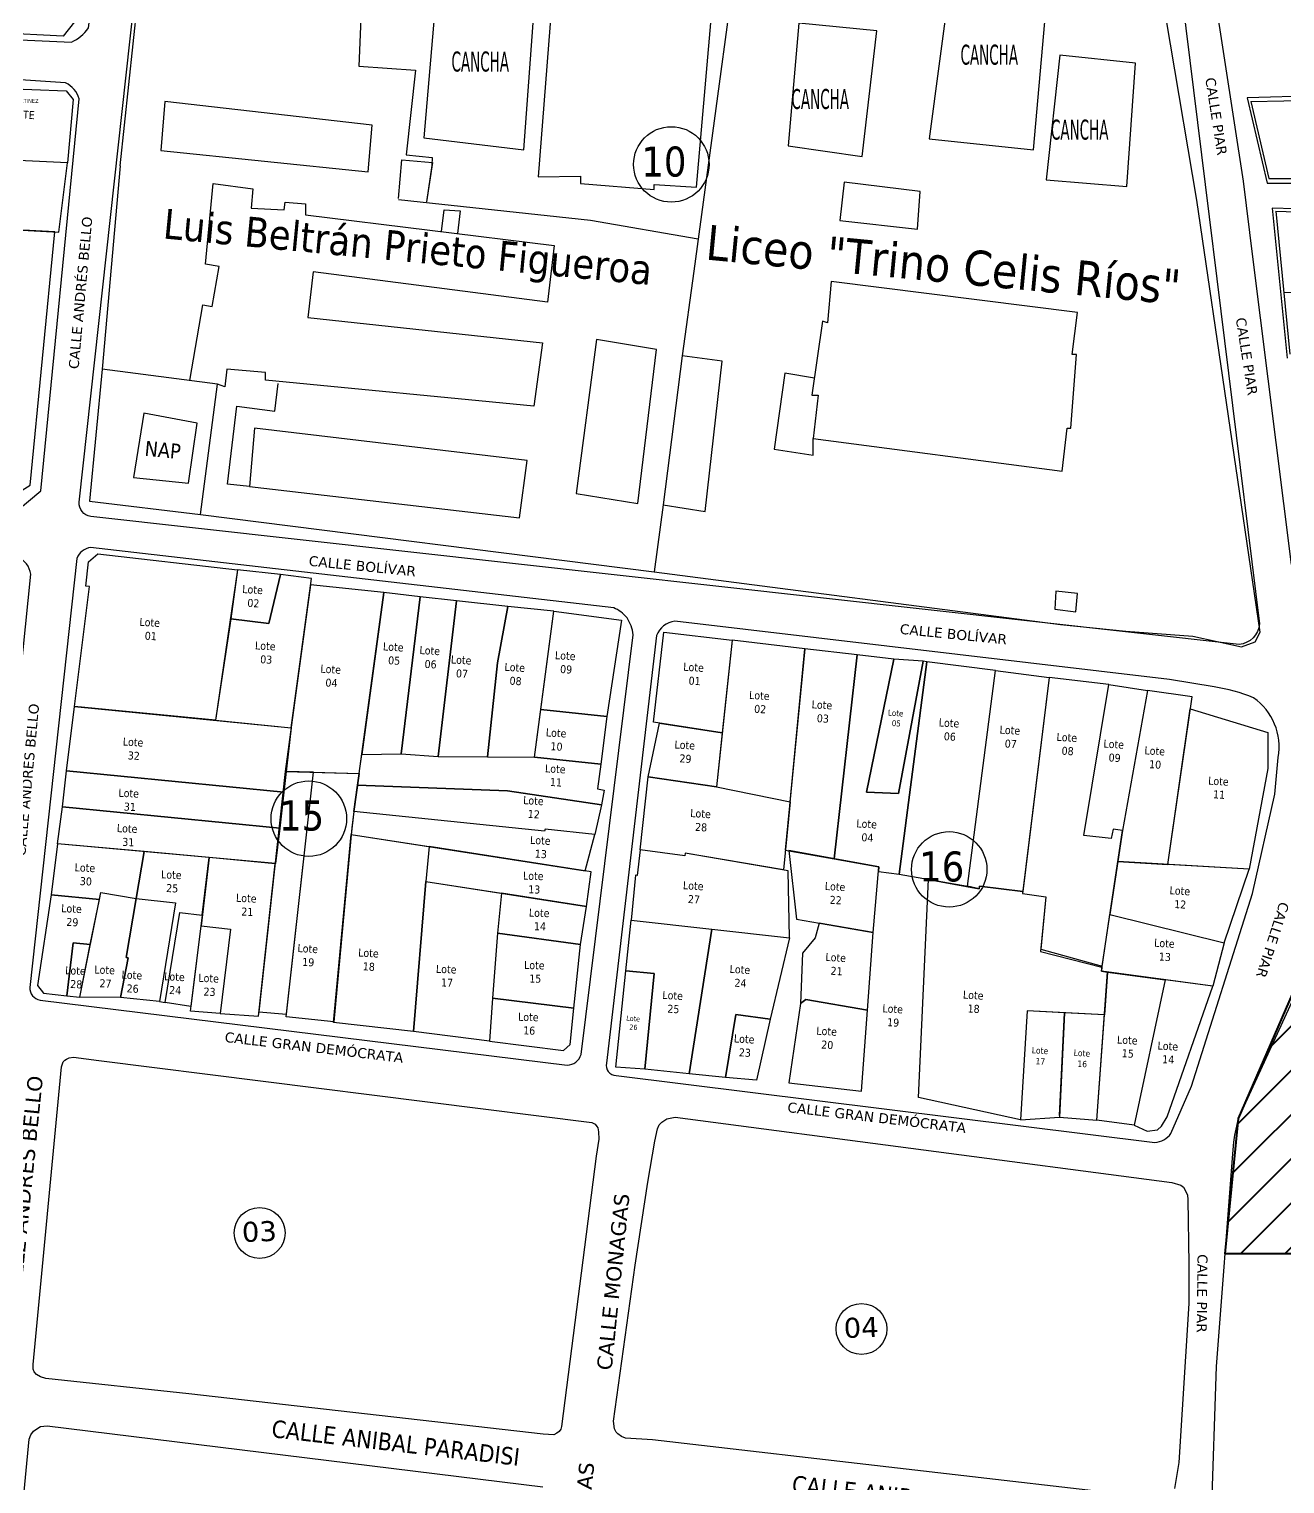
# Model space of a CAD drawing. Header units: metres. Extents: x 2 to 659295185, y -28 to 1124222152.
# Drawn here: x 660171.5 to 660422.5, y 1124433 to 1124723.8 of the extents above; entities that cross this region are included whole.
import ezdxf
from ezdxf.enums import TextEntityAlignment as Align

# ---------------------------------------------------------------- set-up
doc = ezdxf.new("R2010")
doc.units = ezdxf.units.M
doc.header["$MEASUREMENT"] = 0
for name, color, linetype in [('CALLES', 1, 'CONTINUOUS'), ('LOTES DE TERRENO PARA URBANIZAR', 1, 'CONTINUOUS'), ('MANZANA', 30, 'CONTINUOUS'), ('Numero de manzana', 6, 'CONTINUOUS'), ('Parcelas', 140, 'CONTINUOUS'), ('TEXTOS', 7, 'CONTINUOUS')]:
    doc.layers.add(name, color=color, linetype=linetype)
doc.styles.add('ROMAN', font='verdana.ttf')
doc.styles.get("Standard").update_dxf_attribs({"font": 'tahoma.ttf'})

msp = doc.modelspace()

# ---------------------------------------------------------------- hatches: boundary and pattern name
at = {"layer": 'LOTES DE TERRENO PARA URBANIZAR', "lineweight": 40}
h = msp.add_hatch(dxfattribs=at)
h.set_pattern_fill('ANSI31', color=1, scale=50, style=0)
h.paths.add_polyline_path([(660432.9772, 1124578.8752), (660682.9772, 1124578.8752), (660678.3864, 1124478.9807), (660410.5762, 1124478.9807), (660413.2531, 1124506.0101), (660430.6024, 1124546.0219), (660433.2576, 1124565.278)])

# ---------------------------------------------------------------- linework, layer by layer
at = {"layer": 'LOTES DE TERRENO PARA URBANIZAR', "color": 1, "lineweight": 40}
msp.add_lwpolyline([(660432.9772, 1124578.8752), (660682.9772, 1124578.8752), (660678.3864, 1124478.9807), (660410.5762, 1124478.9807), (660413.2531, 1124506.0101), (660430.6024, 1124546.0219), (660433.2576, 1124565.278), (660432.9772, 1124578.8752)], dxfattribs=at)
at = {"layer": 'MANZANA', "lineweight": -2}
for p, q in [((660414.2674, 1124693.3719), (660405.4691, 1124750.0704)), ((660416.0897, 1124678.235), (660414.2674, 1124693.3719)), ((660423.8161, 1124616.7675), (660416.0897, 1124678.235)), ((660413.2531, 1124506.0101), (660423.9975, 1124529.3953)), ((660178.2713, 1124517.3377), (660178.6012, 1124517.6777)), ((660178.6012, 1124517.6777), (660178.931, 1124517.8976)), ((660178.931, 1124517.8976), (660179.4752, 1124518.1176)), ((660179.4752, 1124518.1176), (660180.3493, 1124518.2376)), ((660180.3493, 1124518.2376), (660185.3957, 1124517.5977)), ((660185.3957, 1124517.5977), (660283.9583, 1124505.2102)), ((660172.3013, 1124456.8101), (660177.9497, 1124516.3479)), ((660177.9497, 1124516.3479), (660178.2713, 1124517.3377)), ((660297.9845, 1124505.2702), (660298.9657, 1124505.9401)), ((660298.9657, 1124505.9401), (660300.6067, 1124506.28)), ((660300.6067, 1124506.28), (660399.9443, 1124493.2327)), ((660412.5028, 1124502.6907), (660413.2531, 1124506.0101)), ((660283.9583, 1124505.2102), (660284.618, 1124504.8803)), ((660284.618, 1124504.8803), (660284.9478, 1124504.4404)), ((660284.9478, 1124504.4404), (660285.1704, 1124504.1104)), ((660285.1704, 1124504.1104), (660285.2859, 1124503.3306)), ((660285.2859, 1124503.3306), (660285.4013, 1124501.9009)), ((660296.5744, 1124501.501), (660297.1104, 1124503.9405)), ((660297.1104, 1124503.9405), (660297.4403, 1124504.7203)), ((660297.4403, 1124504.7203), (660297.9845, 1124505.2702)), ((660285.4013, 1124501.9009), (660284.8653, 1124498.4616)), ((660295.1891, 1124493.3126), (660296.5744, 1124501.501)), ((660412.0822, 1124498.9315), (660412.2884, 1124501.251)), ((660412.2884, 1124501.251), (660412.5028, 1124502.6907)), ((660284.8653, 1124498.4616), (660277.8811, 1124444.4626)), ((660408.8746, 1124456.4401), (660412.0822, 1124498.9315)), ((660292.6329, 1124476.716), (660295.1891, 1124493.3126)), ((660399.9443, 1124493.2327), (660401.7007, 1124492.6928)), ((660401.7007, 1124492.6928), (660402.2449, 1124492.2529)), ((660402.2449, 1124492.2529), (660402.5748, 1124491.693)), ((660402.5748, 1124491.693), (660403.02, 1124490.7032)), ((660403.02, 1124490.7032), (660403.1355, 1124489.8233)), ((660403.1355, 1124489.8233), (660403.3004, 1124476.876)), ((660403.3004, 1124476.876), (660403.3416, 1124469.0276)), ((660288.2791, 1124445.5024), (660292.6329, 1124476.716)), ((660403.3416, 1124469.0276), (660401.2884, 1124437.274)), ((660172.3013, 1124455.9302), (660172.3013, 1124456.8101)), ((660405.3784, 1124357.0004), (660408.8746, 1124456.4401)), ((660172.524, 1124455.3804), (660172.3013, 1124455.9302)), ((660172.9692, 1124454.8305), (660172.524, 1124455.3804)), ((660173.7361, 1124454.3906), (660172.9692, 1124454.8305)), ((660174.8328, 1124454.0606), (660173.7361, 1124454.3906)), ((660203.4459, 1124450.9813), (660174.8328, 1124454.0606)), ((660274.2694, 1124442.8929), (660203.4459, 1124450.9813)), ((660288.51, 1124443.9527), (660288.2791, 1124445.5024)), ((660162.5877, 1124350.8116), (660171.4932, 1124441.8831)), ((660171.4932, 1124441.8831), (660171.8148, 1124442.7629)), ((660171.8148, 1124442.7629), (660172.359, 1124443.5428)), ((660172.359, 1124443.5428), (660172.7961, 1124443.8727)), ((660172.7961, 1124443.8727), (660173.7856, 1124444.4326)), ((660173.7856, 1124444.4326), (660175.0967, 1124444.5526)), ((660175.0967, 1124444.5526), (660274.2035, 1124432.385)), ((660276.3474, 1124442.7929), (660274.2694, 1124442.8929)), ((660277.0071, 1124443.1329), (660276.3474, 1124442.7929)), ((660277.4441, 1124443.4628), (660277.0071, 1124443.1329)), ((660277.7739, 1124443.9027), (660277.4441, 1124443.4628)), ((660277.8811, 1124444.4626), (660277.7739, 1124443.9027)), ((660288.8398, 1124443.2928), (660288.51, 1124443.9527)), ((660289.1697, 1124442.9629), (660288.8398, 1124443.2928)), ((660289.9365, 1124442.413), (660289.1697, 1124442.9629)), ((660290.7116, 1124442.0831), (660289.9365, 1124442.413)), ((660296.0797, 1124441.7731), (660290.7116, 1124442.0831)), ((660397.4871, 1124430.0655), (660296.0797, 1124441.7731)), ((660401.2884, 1124437.274), (660400.4391, 1124432.0751))]:
    msp.add_line(p, q, dxfattribs=at)
at = {"layer": 'MANZANA', "lineweight": -3}
for p, q in [((660481, 1124712), (660415, 1124710)), ((660415, 1124710), (660419, 1124693)), ((660419, 1124693), (660481, 1124693)), ((660481, 1124686), (660420, 1124688)), ((660420, 1124688), (660423, 1124658))]:
    msp.add_line(p, q, dxfattribs=at)
at = {"layer": 'MANZANA', "linetype": 'Continuous'}
for points in [[(660084.0275, 1124781.2047), (660078.4982, 1124727.9452, 0.40172014), (660080.4688, 1124725.6578), (660179.9351, 1124721.1683, 0.14870129), (660183.323, 1124724.0074), (660189.634, 1124772.022, 0.25664339), (660185.713, 1124776.866), (660086.2301, 1124783.0695, 0.40592946)], [(660066.8907, 1124629.3637), (660057.8493, 1124545.6613, 0.28202434), (660059.7955, 1124543.1974), (660160.7128, 1124530.4064, 0.45454731), (660163.447, 1124532.5791), (660171.8442, 1124614.8045, 0.25406018), (660169.1897, 1124618.2815), (660130.326, 1124624.75), (660069.3144, 1124631.3156, 0.29298648)], [(660288.3497, 1124608.0942), (660183.7842, 1124620.1684, 0.26835302), (660181.0285, 1124617.9701), (660171.639, 1124532.2275, 0.3831948), (660173.6713, 1124529.6594), (660279.0395, 1124516.6505, 0.32080244), (660281.8294, 1124518.8251), (660292.2677, 1124602.6952, 0.10910765), (660291.0097, 1124606.1042, 0.12037808)]]:
    msp.add_lwpolyline(points, format="xyb", close=True, dxfattribs=at)
for points in [[(660395.5161, 1124758.4954, -0.2098293), (660398.8732, 1124755.2607), (660417.47, 1124604.867, -0.36153028), (660413.372, 1124600.777), (660183.795, 1124626.3502, -0.40087496), (660181.4949, 1124629.2225), (660197.124, 1124771.502, -0.38152377), (660201.816, 1124775.174), (660201.816, 1124775.174), (660395.5161, 1124758.4954)], [(660079.0456, 1124719.6747, 0.40942679), (660076.8449, 1124717.8185), (660068.8896, 1124640.6454, 0.29349531), (660070.8506, 1124638.2142), (660168.89, 1124627.328), (660173.801, 1124631.501), (660181.4899, 1124709.8244, 0.21922998), (660178.7897, 1124713.01), (660079.0456, 1124719.6747)], [(660421.153, 1124578.189, 0.29418535), (660416.246, 1124590.097, 0.06095624), (660408.345, 1124592.268), (660399.449, 1124593.789), (660300.5424, 1124605.4312, 0.27122997), (660296.8819, 1124602.5393), (660286.8924, 1124517.0761, 0.48019812), (660288.8201, 1124514.6187), (660396.5387, 1124501.1837, 0.20583527), (660399.7363, 1124503.009), (660403.827, 1124512.439), (660416.046, 1124550.952), (660420.516, 1124570.838), (660421.153, 1124578.189)]]:
    msp.add_lwpolyline(points, format="xyb", dxfattribs=at)
at = {"layer": 'Numero de manzana', "lineweight": -2}
for centre, radius in [((660299.8665, 1124696.7175), 7.5417), ((660227.3996, 1124565.9434), 7.5417), ((660355.4113, 1124555.8074), 7.5417), ((660217.5697, 1124483.1321), 5.0859), ((660337.875, 1124463.9463), 5.0859)]:
    msp.add_circle(centre, radius, dxfattribs=at)
at = {"layer": 'Parcelas', "lineweight": -2}
for p, q in [((660181.831, 1124726.8324), (660178.2789, 1124722.3774)), ((660178.2789, 1124722.3774), (660149.5139, 1124723.7959)), ((660162.9755, 1124712.0126), (660178.8637, 1124711.3997)), ((660178.8637, 1124711.3997), (660180.2982, 1124709.6923)), ((660180.2982, 1124709.6923), (660179.145, 1124697.0448)), ((660179.145, 1124697.0448), (660147.5111, 1124698.556)), ((660179.145, 1124697.0448), (660162.1434, 1124697.857)), ((660177.4179, 1124683.192), (660179.145, 1124697.0448)), ((660176.6191, 1124683.2352), (660146.0136, 1124684.8878)), ((660146.0136, 1124684.8878), (660177.4179, 1124683.192)), ((660171.6778, 1124632.5957), (660176.6191, 1124683.2352)), ((660167.9616, 1124630.2586), (660171.6778, 1124632.5957)), ((660182.8353, 1124612.3988), (660183.3504, 1124617.2717)), ((660183.3504, 1124617.2717), (660185.2497, 1124618.8973)), ((660185.2497, 1124618.8973), (660213.1614, 1124615.6499)), ((660213.1614, 1124615.6499), (660208.7481, 1124585.6129)), ((660213.1614, 1124615.6499), (660211.8054, 1124605.8836)), ((660221.7156, 1124614.7635), (660213.1614, 1124615.6499)), ((660221.7156, 1124614.7635), (660219.4194, 1124604.9588)), ((660219.4194, 1124604.9588), (660221.7156, 1124614.7635)), ((660227.9323, 1124613.9552), (660221.7146, 1124614.7637)), ((660223.8597, 1124584.0715), (660227.9323, 1124613.9552)), ((660180.5802, 1124588.344), (660183.5521, 1124612.3308)), ((660183.5521, 1124612.3308), (660182.8353, 1124612.3988)), ((660227.7554, 1124612.6572), (660222.67, 1124575.3421)), ((660242.3801, 1124611.1708), (660227.7554, 1124612.6572)), ((660237.4661, 1124575.003), (660242.3801, 1124611.1708)), ((660242.3801, 1124611.1708), (660237.9818, 1124578.7982)), ((660249.6368, 1124610.2899), (660242.3801, 1124611.1708)), ((660249.6368, 1124610.2899), (660245.8612, 1124578.8961)), ((660245.8612, 1124578.8961), (660249.6368, 1124610.2899)), ((660256.8989, 1124609.4543), (660249.6368, 1124610.2899)), ((660256.8989, 1124609.4543), (660253.2401, 1124578.3387)), ((660253.2401, 1124578.3387), (660256.8989, 1124609.4543)), ((660267.1587, 1124608.3417), (660256.8989, 1124609.4543)), ((660267.1587, 1124608.3417), (660265.1311, 1124597.1235)), ((660265.1311, 1124597.1235), (660267.1587, 1124608.3417)), ((660276.3537, 1124607.4307), (660267.1587, 1124608.3417)), ((660211.8054, 1124605.8836), (660208.7481, 1124585.6129)), ((660219.4194, 1124604.9588), (660211.8054, 1124605.8836)), ((660211.8054, 1124605.8836), (660219.4194, 1124604.9588)), ((660272.53, 1124578.2603), (660276.3537, 1124607.4307)), ((660273.7777, 1124587.7789), (660276.3537, 1124607.4307)), ((660276.3537, 1124607.4307), (660289.9355, 1124605.6352)), ((660289.9355, 1124605.6352), (660286.952, 1124586.3648)), ((660296.3321, 1124585.2001), (660298.3342, 1124603.2091)), ((660298.3342, 1124603.2091), (660312.0191, 1124601.593)), ((660312.0191, 1124601.593), (660308.8886, 1124572.2897)), ((660312.0191, 1124601.593), (660310.0465, 1124583.128)), ((660326.573, 1124599.9173), (660312.0191, 1124601.593)), ((660326.573, 1124599.9173), (660322.6525, 1124559.6778)), ((660323.5921, 1124569.3221), (660326.573, 1124599.9173)), ((660337.0313, 1124598.6908), (660326.573, 1124599.9173)), ((660265.1311, 1124597.1235), (660263.14, 1124578.2985)), ((660263.14, 1124578.2985), (660265.1311, 1124597.1235)), ((660337.0313, 1124598.6908), (660332.4339, 1124557.9091)), ((660332.4339, 1124557.9091), (660337.0313, 1124598.6908)), ((660344.329, 1124597.8155), (660337.0313, 1124598.6908)), ((660344.329, 1124597.8155), (660338.8522, 1124571.2338)), ((660338.8522, 1124571.2338), (660344.329, 1124597.8155)), ((660350.2241, 1124597.396), (660344.329, 1124597.8155)), ((660345.3068, 1124570.9696), (660350.2241, 1124597.396)), ((660350.2241, 1124597.396), (660345.3068, 1124570.9696)), ((660350.9605, 1124597.3233), (660345.376, 1124554.859)), ((660345.376, 1124554.859), (660350.9605, 1124597.3233)), ((660350.9605, 1124597.3233), (660350.2241, 1124597.396)), ((660364.6587, 1124595.5697), (660350.9605, 1124597.3233)), ((660359.0705, 1124552.42), (660364.6587, 1124595.5697)), ((660359.0705, 1124552.42), (660364.6587, 1124595.5697)), ((660364.6587, 1124595.5697), (660375.4205, 1124594.189)), ((660375.4205, 1124594.189), (660370.0646, 1124550.9595)), ((660375.4205, 1124594.189), (660370.1138, 1124551.3565)), ((660387.3331, 1124592.7435), (660375.4205, 1124594.189)), ((660382.3494, 1124562.5622), (660387.3331, 1124592.7435)), ((660382.3494, 1124562.5622), (660387.3331, 1124592.7435)), ((660387.3331, 1124592.7435), (660395.0715, 1124591.549)), ((660395.0715, 1124591.549), (660390.0808, 1124563.5503)), ((660395.0715, 1124591.549), (660390.0808, 1124563.5503)), ((660403.953, 1124590.292), (660395.0715, 1124591.549)), ((660399.0921, 1124556.8029), (660403.953, 1124590.292)), ((660178.9642, 1124575.4952), (660180.5802, 1124588.344)), ((660180.5802, 1124588.344), (660223.8705, 1124584.0777)), ((660208.7481, 1124585.6129), (660180.5802, 1124588.344)), ((660272.53, 1124578.2603), (660273.7777, 1124587.7789)), ((660273.7777, 1124587.7789), (660286.952, 1124586.3648)), ((660286.952, 1124586.3648), (660273.7777, 1124587.7789)), ((660399.0921, 1124556.8029), (660403.6082, 1124587.9169)), ((660403.6082, 1124587.9169), (660419.0859, 1124583.1333)), ((660208.7481, 1124585.6129), (660223.8597, 1124584.0715)), ((660286.952, 1124586.3648), (660285.7737, 1124576.8374)), ((660295.2371, 1124574.3088), (660297.4791, 1124585.0268)), ((660310.0465, 1124583.128), (660296.3321, 1124585.2001)), ((660297.4791, 1124585.0268), (660310.0465, 1124583.128)), ((660223.8705, 1124584.0777), (660222.4333, 1124571.2077)), ((660310.0465, 1124583.128), (660308.8886, 1124572.2897)), ((660419.0859, 1124583.1333), (660419.0913, 1124575.9833)), ((660237.1444, 1124572.6348), (660237.9818, 1124578.7982)), ((660237.9818, 1124578.7982), (660245.8612, 1124578.8961)), ((660237.9818, 1124578.7982), (660245.8612, 1124578.8961)), ((660245.8612, 1124578.8961), (660253.2401, 1124578.3387)), ((660245.8612, 1124578.8961), (660253.2401, 1124578.3387)), ((660253.2401, 1124578.3387), (660263.14, 1124578.2985)), ((660253.2401, 1124578.3387), (660263.14, 1124578.2985)), ((660263.14, 1124578.2985), (660272.53, 1124578.2603)), ((660263.14, 1124578.2985), (660272.53, 1124578.2603)), ((660272.53, 1124578.2603), (660285.7737, 1124576.8374)), ((660285.7737, 1124576.8374), (660272.53, 1124578.2603)), ((660285.7737, 1124576.8374), (660285.0866, 1124571.8848)), ((660419.0913, 1124575.9833), (660415.3628, 1124555.8253)), ((660178.1649, 1124568.3397), (660178.9642, 1124575.4952)), ((660222.4333, 1124571.2077), (660178.9642, 1124575.4952)), ((660178.9642, 1124575.4952), (660222.4333, 1124571.2077)), ((660222.67, 1124575.3421), (660217.4386, 1124527.3565)), ((660228.3085, 1124575.2129), (660222.67, 1124575.3421)), ((660222.67, 1124575.3421), (660228.3085, 1124575.2129)), ((660222.67, 1124575.3421), (660237.4661, 1124575.003)), ((660222.8567, 1124526.326), (660228.3085, 1124575.2129)), ((660222.9155, 1124526.8527), (660228.3085, 1124575.2129)), ((660228.3085, 1124575.2129), (660237.4661, 1124575.003)), ((660237.4661, 1124575.003), (660236.4282, 1124567.3632)), ((660293.6192, 1124559.7081), (660295.2371, 1124574.3088)), ((660295.2371, 1124574.3088), (660308.8886, 1124572.2897)), ((660308.8886, 1124572.2897), (660295.2371, 1124574.3088)), ((660222.4333, 1124571.2077), (660221.632, 1124564.0323)), ((660236.4282, 1124567.3632), (660237.1444, 1124572.6348)), ((660237.1444, 1124572.6348), (660267.123, 1124571.5029)), ((660267.123, 1124571.5029), (660237.1444, 1124572.6348)), ((660267.123, 1124571.5029), (660285.918, 1124568.719)), ((660285.918, 1124568.719), (660267.123, 1124571.5029)), ((660285.0866, 1124571.8848), (660286.45, 1124571.6714)), ((660286.45, 1124571.6714), (660285.918, 1124568.719)), ((660308.8886, 1124572.2897), (660323.5921, 1124569.3221)), ((660308.8886, 1124572.2897), (660323.5921, 1124569.3221)), ((660338.8522, 1124571.2338), (660345.3068, 1124570.9696)), ((660345.3068, 1124570.9696), (660338.8522, 1124571.2338)), ((660177.1465, 1124560.9395), (660178.1649, 1124568.3397)), ((660221.632, 1124564.0323), (660178.1649, 1124568.3397)), ((660178.1649, 1124568.3397), (660221.632, 1124564.0323)), ((660236.4282, 1124567.3632), (660235.8657, 1124562.801)), ((660236.4282, 1124567.3632), (660235.9906, 1124564.1428)), ((660274.4947, 1124563.4227), (660236.4282, 1124567.3632)), ((660274.4947, 1124563.4227), (660236.4282, 1124567.3632)), ((660285.9151, 1124568.7026), (660284.5561, 1124562.8072)), ((660323.5921, 1124569.3221), (660322.2666, 1124555.7166)), ((660221.632, 1124564.0323), (660220.7189, 1124557.0014)), ((660235.9906, 1124564.1428), (660232.3741, 1124525.3233)), ((660232.3616, 1124525.1738), (660235.8657, 1124562.801)), ((660235.8657, 1124562.801), (660251.4665, 1124560.3637)), ((660235.8657, 1124562.801), (660282.6455, 1124555.4927)), ((660274.6396, 1124563.8382), (660274.4947, 1124563.4227)), ((660274.6396, 1124563.8382), (660274.4947, 1124563.4227)), ((660284.5561, 1124562.8072), (660274.6396, 1124563.8382)), ((660284.5561, 1124562.8072), (660274.6396, 1124563.8382)), ((660282.6455, 1124555.4927), (660284.5561, 1124562.8072)), ((660387.8158, 1124561.9557), (660382.3494, 1124562.5622)), ((660387.8158, 1124561.9557), (660382.3494, 1124562.5622)), ((660385.9779, 1124536.439), (660390.0808, 1124563.5503)), ((660388.1761, 1124563.8619), (660387.8158, 1124561.9557)), ((660388.1761, 1124563.8619), (660387.8158, 1124561.9557)), ((660390.0808, 1124563.5503), (660388.1761, 1124563.8619)), ((660390.0808, 1124563.5503), (660388.1761, 1124563.8619)), ((660390.0808, 1124563.5503), (660389.1501, 1124557.4003)), ((660177.1465, 1124560.9395), (660175.8637, 1124550.7398)), ((660220.7189, 1124557.0014), (660177.1465, 1124560.9395)), ((660194.5164, 1124559.3696), (660177.1465, 1124560.9395)), ((660192.9168, 1124550.0052), (660194.5164, 1124559.3696)), ((660194.5164, 1124559.3696), (660192.9168, 1124550.0052)), ((660207.4837, 1124558.1989), (660194.5164, 1124559.3696)), ((660251.4665, 1124560.3637), (660250.7871, 1124553.3968)), ((660251.4665, 1124560.3637), (660250.7871, 1124553.3968)), ((660283.824, 1124555.3086), (660251.4665, 1124560.3637)), ((660293.6192, 1124559.7081), (660293.0586, 1124554.5887)), ((660302.5613, 1124558.5256), (660293.6192, 1124559.7081)), ((660302.5613, 1124558.5256), (660293.6192, 1124559.7081)), ((660302.6111, 1124559.0734), (660302.5613, 1124558.5256)), ((660302.6111, 1124559.0734), (660302.5613, 1124558.5256)), ((660323.2523, 1124555.5482), (660302.6111, 1124559.0734)), ((660322.2666, 1124555.7166), (660302.6111, 1124559.0734)), ((660322.6525, 1124559.6778), (660332.4339, 1124557.9091)), ((660341.3591, 1124556.2952), (660323.3512, 1124559.5515)), ((660323.3512, 1124559.5515), (660324.8652, 1124545.8549)), ((660207.4837, 1124558.1989), (660205.857, 1124544.5454)), ((660206.1055, 1124546.6307), (660207.4837, 1124558.1989)), ((660220.6629, 1124556.9312), (660207.4837, 1124558.1989)), ((660217.3378, 1124526.4319), (660220.6629, 1124556.9312)), ((660282.9357, 1124548.3652), (660283.824, 1124555.3086)), ((660323.5091, 1124542.1307), (660323.2523, 1124555.5482)), ((660332.4339, 1124557.9091), (660341.3591, 1124556.2952)), ((660340.1964, 1124543.1967), (660341.3591, 1124556.2952)), ((660341.3591, 1124556.2952), (660341.2751, 1124555.3489)), ((660341.2751, 1124555.3489), (660345.376, 1124554.859)), ((660389.1501, 1124557.4003), (660387.5445, 1124546.7911)), ((660415.3628, 1124555.8253), (660389.1501, 1124557.4003)), ((660389.1501, 1124557.4003), (660399.0921, 1124556.8029)), ((660415.3628, 1124555.8253), (660399.0921, 1124556.8029)), ((660410.3967, 1124541.1423), (660415.3628, 1124555.8253)), ((660250.7871, 1124553.3968), (660248.3131, 1124523.3986)), ((660248.3131, 1124523.3986), (660250.7871, 1124553.3968)), ((660250.7871, 1124553.3968), (660265.903, 1124551.031)), ((660250.7871, 1124553.3968), (660282.9357, 1124548.3652)), ((660292.7202, 1124554.6222), (660291.8435, 1124545.6449)), ((660293.0586, 1124554.5887), (660292.7202, 1124554.6222)), ((660345.376, 1124554.859), (660359.0705, 1124552.42)), ((660349.2668, 1124510.2223), (660351.2923, 1124553.8053)), ((660351.2923, 1124553.8053), (660361.4225, 1124551.9425)), ((660361.4225, 1124551.9425), (660359.0705, 1124552.42)), ((660361.4225, 1124551.9425), (660361.5, 1124552.4263)), ((660361.5, 1124552.4263), (660361.4225, 1124551.9425)), ((660361.5, 1124552.4263), (660370.1138, 1124551.3565)), ((660370.1138, 1124551.3565), (660361.5, 1124552.4263)), ((660175.8637, 1124550.7398), (660173.1593, 1124532.5917)), ((660175.8637, 1124550.7398), (660185.5335, 1124549.7731)), ((660185.5335, 1124549.7731), (660175.8637, 1124550.7398)), ((660181.5936, 1124530.2876), (660185.8229, 1124551.2044)), ((660183.7004, 1124540.7782), (660185.5335, 1124549.7731)), ((660185.5335, 1124549.7731), (660185.8229, 1124551.2044)), ((660185.8229, 1124551.2044), (660192.9168, 1124550.0052)), ((660185.8229, 1124551.2044), (660192.9168, 1124550.0052)), ((660192.9168, 1124550.0052), (660190.8856, 1124538.1885)), ((660190.8856, 1124538.1885), (660192.9168, 1124550.0052)), ((660192.9168, 1124550.0052), (660200.7667, 1124549.1171)), ((660192.9168, 1124550.0052), (660200.7667, 1124549.1171)), ((660265.903, 1124551.031), (660265.107, 1124543.0707)), ((660265.903, 1124551.031), (660265.107, 1124543.0707)), ((660282.9357, 1124548.3652), (660265.903, 1124551.031)), ((660370.1138, 1124551.3565), (660370.0646, 1124550.9595)), ((660370.0646, 1124550.9595), (660374.743, 1124550.3341)), ((660370.0646, 1124550.9595), (660374.743, 1124550.3341)), ((660374.743, 1124550.3341), (660373.6514, 1124539.4085)), ((660374.743, 1124550.3341), (660373.6971, 1124539.8662)), ((660200.7667, 1124549.1171), (660197.5797, 1124529.3727)), ((660200.7667, 1124549.1171), (660197.5797, 1124529.3727)), ((660198.6647, 1124529.1917), (660201.5919, 1124547.2054)), ((660198.6647, 1124529.1917), (660201.5919, 1124547.2054)), ((660201.5919, 1124547.2054), (660206.1055, 1124546.6307)), ((660201.5919, 1124547.2054), (660206.1055, 1124546.6307)), ((660206.1055, 1124546.6307), (660203.8248, 1124528.4028)), ((660281.6877, 1124540.767), (660282.9357, 1124548.3652)), ((660385.8282, 1124535.4503), (660387.5445, 1124546.7911)), ((660387.5445, 1124546.7911), (660410.3967, 1124541.1423)), ((660387.5445, 1124546.7911), (660410.3967, 1124541.1423)), ((660203.7228, 1124527.4884), (660205.857, 1124544.5454)), ((660205.857, 1124544.5454), (660211.7547, 1124543.8378)), ((660205.857, 1124544.5454), (660211.7547, 1124543.8378)), ((660211.7547, 1124543.8378), (660209.6609, 1124527.0277)), ((660211.7547, 1124543.8378), (660209.6609, 1124527.0277)), ((660290.7894, 1124535.5196), (660291.8435, 1124545.6449)), ((660291.8435, 1124545.6449), (660323.5091, 1124542.1307)), ((660291.8435, 1124545.6449), (660307.9546, 1124543.8569)), ((660303.3993, 1124514.9435), (660307.9546, 1124543.8569)), ((660307.9546, 1124543.8569), (660303.3993, 1124514.9435)), ((660307.9546, 1124543.8569), (660323.5091, 1124542.1307)), ((660324.8652, 1124545.8549), (660340.1964, 1124543.1967)), ((660329.3975, 1124545.069), (660328.5919, 1124542.1274)), ((660340.1964, 1124543.1967), (660329.3975, 1124545.069)), ((660179.0127, 1124530.5047), (660180.2784, 1124541.1296)), ((660180.2784, 1124541.1296), (660179.0127, 1124530.5047)), ((660180.2784, 1124541.1296), (660183.7004, 1124540.7782)), ((660183.7004, 1124540.7782), (660180.2784, 1124541.1296)), ((660181.5936, 1124530.2876), (660183.7004, 1124540.7782)), ((660265.107, 1124543.0707), (660264.0938, 1124530.0601)), ((660265.107, 1124543.0707), (660264.0938, 1124530.0601)), ((660281.6877, 1124540.767), (660265.107, 1124543.0707)), ((660265.107, 1124543.0707), (660281.6877, 1124540.767)), ((660280.3981, 1124528.0321), (660281.6877, 1124540.767)), ((660323.5091, 1124542.1307), (660319.5893, 1124525.8561)), ((660328.5919, 1124542.1274), (660326.1038, 1124539.0595)), ((660339.0589, 1124527.6583), (660340.1964, 1124543.1967)), ((660410.3967, 1124541.1423), (660408.1194, 1124532.4662)), ((660191.2841, 1124538.1542), (660189.7724, 1124530.1901)), ((660189.7724, 1124530.1901), (660191.2841, 1124538.1542)), ((660190.8856, 1124538.1885), (660191.2841, 1124538.1542)), ((660191.2841, 1124538.1542), (660190.8856, 1124538.1885)), ((660326.1038, 1124539.0595), (660325.6833, 1124528.9683)), ((660373.6514, 1124539.4085), (660385.9465, 1124536.2314)), ((660373.6971, 1124539.8662), (660385.9779, 1124536.439)), ((660288.7595, 1124516.2562), (660290.7894, 1124535.5196)), ((660290.7894, 1124535.5196), (660296.4522, 1124534.9637)), ((660296.4522, 1124534.9637), (660290.7894, 1124535.5196)), ((660296.4522, 1124534.9637), (660294.5444, 1124515.8387)), ((660294.5444, 1124515.8387), (660296.4522, 1124534.9637)), ((660384.9378, 1124505.6727), (660387.0375, 1124535.2884)), ((660385.9465, 1124536.2314), (660385.8282, 1124535.4503)), ((660385.8282, 1124535.4503), (660387.0375, 1124535.2884)), ((660408.1194, 1124532.4662), (660385.8282, 1124535.4503)), ((660387.0375, 1124535.2884), (660386.4328, 1124526.7598)), ((660387.0375, 1124535.2884), (660398.6043, 1124533.74)), ((660173.1593, 1124532.5917), (660174.3486, 1124531.0844)), ((660398.6043, 1124533.74), (660392.3746, 1124504.7007)), ((660398.6043, 1124533.74), (660392.3746, 1124504.7007)), ((660408.1194, 1124532.4662), (660398.6043, 1124533.74)), ((660398.9567, 1124506.3256), (660408.1194, 1124532.4662)), ((660174.3486, 1124531.0844), (660179.0127, 1124530.5047)), ((660179.0127, 1124530.5047), (660181.5936, 1124530.2876)), ((660189.7724, 1124530.1901), (660181.5936, 1124530.2876)), ((660197.5797, 1124529.3727), (660189.7724, 1124530.1901)), ((660197.5797, 1124529.3727), (660198.6647, 1124529.1917)), ((660203.8248, 1124528.4028), (660198.6647, 1124529.1917)), ((660264.0938, 1124530.0601), (660263.4863, 1124521.4815)), ((660264.0938, 1124530.0601), (660263.4863, 1124521.4815)), ((660280.3981, 1124528.0321), (660264.0938, 1124530.0601)), ((660264.0938, 1124530.0601), (660280.3981, 1124528.0321)), ((660325.6833, 1124528.9683), (660326.742, 1124529.7897)), ((660326.742, 1124529.7897), (660325.6833, 1124528.9683)), ((660326.742, 1124529.7897), (660339.0589, 1124527.6583)), ((660339.0589, 1124527.6583), (660326.742, 1124529.7897)), ((660209.6609, 1124527.0277), (660203.7228, 1124527.4884)), ((660209.6609, 1124527.0277), (660217.3378, 1124526.4319)), ((660217.4386, 1124527.3565), (660222.9155, 1124526.8527)), ((660232.3741, 1124525.3233), (660222.8567, 1124526.326)), ((660279.6627, 1124520.7692), (660280.3981, 1124528.0321)), ((660310.6619, 1124514.2053), (660312.7842, 1124526.7977)), ((660312.7842, 1124526.7977), (660310.6619, 1124514.2053)), ((660312.7842, 1124526.7977), (660319.5893, 1124525.8561)), ((660319.5893, 1124525.8561), (660312.7842, 1124526.7977)), ((660325.6833, 1124528.9683), (660323.3405, 1124513.1407)), ((660337.8784, 1124511.5014), (660339.0589, 1124527.6583)), ((660370.9816, 1124527.5226), (660369.675, 1124505.7618)), ((660370.9816, 1124527.5226), (660369.675, 1124505.7618)), ((660386.4328, 1124526.7598), (660370.9816, 1124527.5226)), ((660378.4925, 1124527.1518), (660370.9816, 1124527.5226)), ((660378.4925, 1124527.1518), (660377.4599, 1124506.2473)), ((660377.4761, 1124506.5769), (660378.4925, 1124527.1518)), ((660386.4328, 1124526.7598), (660378.4925, 1124527.1518)), ((660384.9378, 1124505.6727), (660386.4328, 1124526.7598)), ((660248.3131, 1124523.3986), (660232.3616, 1124525.1738)), ((660263.4863, 1124521.4815), (660248.3131, 1124523.3986)), ((660319.5893, 1124525.8561), (660316.8899, 1124513.6817)), ((660263.4863, 1124521.4815), (660278.3317, 1124519.6331)), ((660278.3317, 1124519.6331), (660279.6627, 1124520.7692)), ((660294.5444, 1124515.8387), (660288.7595, 1124516.2562)), ((660303.3993, 1124514.9435), (660294.5444, 1124515.8387)), ((660310.6619, 1124514.2053), (660303.3993, 1124514.9435)), ((660316.8899, 1124513.6817), (660310.6619, 1124514.2053)), ((660323.3405, 1124513.1407), (660337.8784, 1124511.5014)), ((660369.675, 1124505.7618), (660349.2668, 1124510.2223)), ((660369.675, 1124505.7618), (660377.4599, 1124506.2473)), ((660377.4599, 1124506.2473), (660384.9378, 1124505.6727)), ((660397.8751, 1124504.4674), (660398.9567, 1124506.3256)), ((660392.3746, 1124504.7007), (660384.9378, 1124505.6727)), ((660392.3746, 1124504.7007), (660395.0067, 1124503.4833)), ((660395.0067, 1124503.4833), (660397.0458, 1124503.7755)), ((660397.0458, 1124503.7755), (660397.8751, 1124504.4674))]:
    msp.add_line(p, q, dxfattribs=at)
at = {"layer": 'Parcelas', "lineweight": -3}
for p, q in [((660415.7138, 1124709.3011), (660478.3359, 1124710.6036)), ((660415.7138, 1124709.3011), (660419.3086, 1124693.8817)), ((660419.3086, 1124693.8817), (660478.6845, 1124694.1807)), ((660420.6926, 1124687.3763), (660478.7178, 1124685.3606)), ((660420.6926, 1124687.3763), (660423.5019, 1124658.7839)), ((660479.701, 1124670.7445), (660422.2903, 1124671.1151))]:
    msp.add_line(p, q, dxfattribs=at)
at = {"layer": 'Parcelas'}
for points in [[(660189.6648, 1124696.4256), (660195.755, 1124753.4361), (660197.4467, 1124770.184), (660199.6459, 1124772.2141), (660316.0439, 1124761.6982)], [(660298.2504, 1124628.6847), (660296.403, 1124615.2667), (660377.689, 1124604.7656), (660390.7181, 1124603.4044), (660404.1361, 1124602.4321), (660413.8593, 1124600.293), (660416.5818, 1124601.2653), (660417.5542, 1124603.2099), (660404.914, 1124689.552), (660394.4129, 1124751.975), (660392.4683, 1124753.7252), (660316.0439, 1124761.6982), (660304.376, 1124675.3561), (660302.0424, 1124658.4378)], [(660276.7877, 1124739.395), (660273.2351, 1124694.2264), (660281.6937, 1124694.3956), (660281.6937, 1124692.873), (660296.4115, 1124691.6888), (660296.4115, 1124692.7039), (660304.8701, 1124692.1963), (660308.761, 1124736.5191), (660300.1333, 1124736.8574), (660300.1333, 1124738.5491), (660285.2463, 1124739.9025), (660285.4154, 1124738.3799), (660276.7877, 1124739.395)], [(660193.7328, 1124734.5062), (660238.0476, 1124732.2898), (660237.371, 1124716.3877), (660248.7054, 1124715.5419)], [(660351.4363, 1124701.8033), (660372.244, 1124699.6642), (660374.9665, 1124730.584), (660355.5201, 1124732.9175), (660351.4363, 1124701.8033)], [(660252.9347, 1124731.6131), (660250.3971, 1124702.0082), (660270.3592, 1124699.6399), (660272.5585, 1124729.5831), (660252.9347, 1124731.6131)], [(660325.3781, 1124724.9445), (660323.239, 1124700.442), (660338.0183, 1124698.3029), (660340.9353, 1124723.3888), (660325.3781, 1124724.9445)], [(660377.4945, 1124718.5272), (660374.772, 1124693.6358), (660390.9126, 1124692.2745), (660392.6627, 1124716.9715), (660377.4945, 1124718.5272)], [(660248.7054, 1124715.5419), (660246.8445, 1124698.6248), (660252.0857, 1124698.0873), (660251.9974, 1124696.4898), (660250.9142, 1124689.2326)], [(660198.6309, 1124709.2826), (660197.785, 1124699.4707), (660239.2318, 1124695.2414), (660240.0777, 1124704.5458), (660198.6309, 1124709.2826)], [(660189.6648, 1124696.4256), (660189.6648, 1124696.4256), (660189.6648, 1124696.4256), (660186.1122, 1124655.8246)], [(660245.3095, 1124689.8908), (660245.9987, 1124697.6098), (660252.0888, 1124697.1023), (660250.9142, 1124689.2326)], [(660203.6109, 1124653.5086), (660206.2436, 1124668.6816), (660208.1044, 1124668.3433), (660209.4578, 1124676.2943), (660206.7511, 1124676.8018), (660208.2736, 1124692.873), (660216.2246, 1124691.858), (660215.8863, 1124687.9671), (660222.4839, 1124687.6287), (660222.6531, 1124689.1513), (660226.7132, 1124688.8129), (660226.7132, 1124686.6137), (660276.4494, 1124680.5236), (660275.096, 1124669.1891), (660228.2357, 1124675.2793), (660227.2207, 1124666.1441), (660274.081, 1124661.0689)], [(660334.399, 1124693.1913), (660333.5344, 1124685.533), (660349.0982, 1124683.8036), (660349.5923, 1124691.3385), (660334.399, 1124693.1913)], [(660245.2955, 1124689.7343), (660283.7237, 1124685.5987), (660305.2503, 1124681.8256)], [(660253.8943, 1124683.2854), (660254.4572, 1124687.6287), (660257.6714, 1124687.4596), (660257.1019, 1124682.8926)], [(660331.8051, 1124673.3042), (660331.0639, 1124665.0283), (660330.0757, 1124665.3988), (660327.9759, 1124650.5761), (660329.2111, 1124650.5761), (660328.2229, 1124641.9296), (660378.0024, 1124635.3829), (660378.9906, 1124644.0295), (660379.7317, 1124644.0295), (660380.8434, 1124658.7286), (660379.9788, 1124658.7286), (660381.0905, 1124667.1281), (660331.8051, 1124673.3042)], [(660274.081, 1124661.0689), (660272.3893, 1124648.3811), (660218.7622, 1124653.6254), (660218.7622, 1124655.148), (660210.9803, 1124655.8246), (660210.642, 1124652.2721), (660209.1195, 1124652.7796)], [(660280.8478, 1124630.9566), (660293.1973, 1124628.9265), (660296.919, 1124659.7156), (660284.9079, 1124661.7456), (660280.8478, 1124630.9566)], [(660298.2504, 1124628.6847), (660306.6124, 1124627.3235), (660310.0155, 1124657.3682), (660302.0424, 1124658.4378), (660298.2504, 1124628.6847)], [(660205.736, 1124626.7273), (660209.1195, 1124652.7796), (660186.1122, 1124655.8246), (660183.5747, 1124629.434), (660205.736, 1124626.7273)], [(660328.4611, 1124654.001), (660322.5409, 1124655.0229), (660320.441, 1124639.8297), (660328.2229, 1124638.5945), (660328.2229, 1124641.9296)], [(660215.5479, 1124632.3099), (660211.1495, 1124632.8174), (660213.0104, 1124648.3811), (660220.6231, 1124647.3661), (660221.2997, 1124652.9487)], [(660194.4016, 1124647.0278), (660192.3716, 1124634.1708), (660203.3676, 1124632.9866), (660205.0594, 1124644.9977), (660194.4016, 1124647.0278)], [(660216.563, 1124643.9827), (660215.5479, 1124632.3099), (660269.5134, 1124626.0506), (660271.0359, 1124637.5542), (660216.563, 1124643.9827)], [(660205.736, 1124626.7273), (660296.403, 1124615.2667)], [(660376.7338, 1124611.4004), (660376.5308, 1124607.814), (660380.7262, 1124607.2727), (660381.0645, 1124610.9267), (660376.7338, 1124611.4004)]]:
    msp.add_lwpolyline(points, dxfattribs=at)

# ---------------------------------------------------------------- texts
at = {"layer": 'CALLES', "color": 0, "style": 'ROMAN'}
for rotation, p in [(278.917687, (660408.7892, 1124706.329)), (278.917687, (660414.8872, 1124658.3551)), (252.261482, (660420.0684, 1124541.6919)), (269.373181, (660405.9698, 1124471.0387))]:
    msp.add_text('CALLE PIAR', height=2, rotation=rotation, dxfattribs=at).set_placement(p, align=Align.MIDDLE)
for s, height, rotation, p in [('CALLE ANDRÉS BELLO', 2, 84.772663, (660181.3563, 1124655.7385)), ('CALLE BOLÍVAR', 2, 354.239673, (660227.308, 1124616.5132)), ('CALLE BOLÍVAR', 2, 354.239673, (660345.4634, 1124602.9075)), ('CALLE ANDRÉS BELLO', 2, 84.772663, (660170.717, 1124558.3982)), ('CALLE GRAN DEMÓCRATA', 2, 353.30529, (660210.4969, 1124521.3289)), ('CALLE ANDRES BELLO', 3, 84.18444, (660169.6159, 1124468.7712)), ('CALLE GRAN DEMÓCRATA', 2, 353.30529, (660322.9819, 1124507.3063)), ('CALLE MONAGAS', 3, 84.18444, (660287.9256, 1124455.561)), ('CALLE MONAGAS', 3, 84.18444, (660280.888, 1124401.8298))]:
    msp.add_text(s, height=height, rotation=rotation, dxfattribs=at).set_placement(p)
at = {"layer": 'CALLES', "color": 0}
for p in [(660244.7728, 1124441.1854), (660348.7987, 1124430.0764)]:
    msp.add_text('CALLE ANIBAL PARADISI', height=3.5, rotation=353.377719, dxfattribs=at).set_placement(p, align=Align.MIDDLE)
at = {"layer": 'Numero de manzana', "lineweight": -2}
for s, p in [('10', (660293.8793, 1124694.2966)), ('15', (660221.4567, 1124563.5769)), ('16', (660349.4079, 1124553.3926))]:
    msp.add_text(s, height=6, dxfattribs=at).set_placement(p)
at = {"layer": 'Numero de manzana', "lineweight": -2, "style": 'ROMAN'}
for s, p in [('03', (660214.0936, 1124481.3029)), ('04', (660334.3989, 1124462.1171))]:
    msp.add_text(s, height=4, rotation=2.2002, dxfattribs=at).set_placement(p)
at = {"layer": 'Parcelas', "lineweight": -2}
msp.add_text('CANDIO MARTINEZ', height=0.817506, dxfattribs=at).set_placement((660163.7823, 1124709.0078))
for s, height, rotation, p in [('LOTE', 1.6, 356.605248, (660167.6833, 1124706.0408)), ('Lote', 1.6, 356.605248, (660214.0595, 1124611.0533)), ('02', 1.6, 356.605248, (660215.0731, 1124608.2884)), ('Lote', 1.6, 356.605248, (660193.5004, 1124604.4996)), ('01', 1.6, 356.605248, (660194.5644, 1124601.7317)), ('Lote', 1.6, 356.605248, (660216.6052, 1124599.8006)), ('Lote', 1.6, 356.605248, (660242.1825, 1124599.5904)), ('Lote', 1.6, 356.605248, (660249.4826, 1124598.8617)), ('Lote', 1.6, 356.605248, (660276.5644, 1124597.8353)), ('03', 1.6, 356.605248, (660217.6398, 1124597.0345)), ('Lote', 1.6, 356.605248, (660229.677, 1124595.131)), ('05', 1.6, 356.605248, (660243.2133, 1124596.8245)), ('06', 1.6, 356.605248, (660250.4972, 1124596.0968)), ('Lote', 1.6, 356.605248, (660255.7538, 1124596.9788)), ('Lote', 1.6, 356.605248, (660266.4732, 1124595.5037)), ('09', 1.6, 356.605248, (660277.5952, 1124595.0694)), ('Lote', 1.6, 356.605248, (660302.2146, 1124595.5205)), ('04', 1.6, 356.605248, (660230.6793, 1124592.3669)), ('07', 1.6, 356.605248, (660256.784, 1124594.213)), ('08', 1.6, 356.605248, (660267.4851, 1124592.7357)), ('01', 1.6, 356.605248, (660303.2786, 1124592.7526)), ('Lote', 1.6, 356.605248, (660315.3675, 1124589.8844)), ('02', 1.6, 356.605248, (660316.3811, 1124587.1196)), ('Lote', 1.6, 356.605248, (660327.8755, 1124588.0102)), ('Lote', 1.2, 356.605248, (660343.1383, 1124586.5334)), ('03', 1.6, 356.605248, (660328.91, 1124585.2441)), ('05', 1.2, 356.605248, (660343.9114, 1124584.459)), ('Lote', 1.6, 356.605248, (660353.2815, 1124584.3943)), ('Lote', 1.6, 356.605248, (660365.4509, 1124582.9496)), ('Lote', 1.6, 356.605248, (660190.175, 1124580.5746)), ('Lote', 1.6, 356.605248, (660274.7385, 1124582.4031)), ('Lote', 1.6, 356.605248, (660300.4568, 1124579.9809)), ('06', 1.6, 356.605248, (660354.2962, 1124581.6294)), ('07', 1.6, 356.605248, (660366.4811, 1124580.1837)), ('Lote', 1.6, 356.605248, (660376.8285, 1124581.508)), ('Lote', 1.6, 356.605248, (660386.2073, 1124580.1575)), ('32', 1.6, 356.605248, (660191.1736, 1124577.8107)), ('10', 1.6, 356.605248, (660275.6749, 1124579.6429)), ('29', 1.6, 356.605248, (660301.4485, 1124577.2174)), ('08', 1.6, 356.605248, (660377.8404, 1124578.74)), ('09', 1.6, 356.605248, (660387.2381, 1124577.3917)), ('Lote', 1.6, 356.605248, (660394.403, 1124578.8091)), ('Lote', 1.6, 356.605248, (660274.5769, 1124575.2218)), ('10', 1.6, 356.605248, (660395.3394, 1124576.0488)), ('11', 1.6, 356.605248, (660275.5601, 1124572.4878)), ('Lote', 1.6, 356.605248, (660407.135, 1124572.7585)), ('Lote', 1.6, 357.395742, (660189.3095, 1124570.3229)), ('Lote', 1.6, 356.605248, (660270.2042, 1124568.865)), ('11', 1.6, 356.605248, (660408.1181, 1124570.0245)), ('31', 1.6, 357.395742, (660190.3966, 1124567.5707)), ('12', 1.6, 356.605248, (660271.1354, 1124566.1072)), ('Lote', 1.6, 356.605248, (660303.6066, 1124566.2755)), ('Lote', 1.6, 357.395742, (660188.9909, 1124563.2691)), ('28', 1.6, 356.605248, (660304.5792, 1124563.5099)), ('Lote', 1.6, 356.605248, (660336.8161, 1124564.2126)), ('31', 1.6, 357.395742, (660190.078, 1124560.5169)), ('Lote', 1.6, 356.605248, (660271.5845, 1124560.9246)), ('04', 1.6, 356.605248, (660337.8185, 1124561.4484)), ('13', 1.6, 356.605248, (660272.5364, 1124558.1634)), ('Lote', 1.6, 357.395742, (660180.5542, 1124555.4274)), ('Lote', 1.6, 357.395742, (660197.8286, 1124554.0325)), ('Lote', 1.6, 358.474662, (660270.1948, 1124553.7575)), ('30', 1.6, 357.395742, (660181.5962, 1124552.6772)), ('25', 1.6, 357.395742, (660198.8584, 1124551.285)), ('13', 1.6, 358.474662, (660271.2363, 1124551.0288)), ('Lote', 1.6, 356.605248, (660302.1517, 1124551.8548)), ('Lote', 1.6, 356.605248, (660330.5018, 1124551.6981)), ('Lote', 1.6, 356.605248, (660399.4235, 1124550.8463)), ('Lote', 1.6, 357.395742, (660212.8101, 1124549.3359)), ('27', 1.6, 356.605248, (660303.1429, 1124549.0935)), ('22', 1.6, 356.605248, (660331.4764, 1124548.9377)), ('12', 1.6, 356.605248, (660400.3547, 1124548.0884)), ('Lote', 1.6, 357.395742, (660177.8719, 1124547.2636)), ('21', 1.6, 357.395742, (660213.8731, 1124546.5869)), ('Lote', 1.6, 358.474662, (660271.3771, 1124546.3597)), ('29', 1.6, 357.395742, (660178.9015, 1124544.514)), ('14', 1.6, 358.474662, (660272.3872, 1124543.6609)), ('Lote', 1.6, 356.605248, (660225.0923, 1124539.2929)), ('Lote', 1.6, 356.605248, (660396.3354, 1124540.358)), ('19', 1.6, 356.605248, (660226.0404, 1124536.532)), ('Lote', 1.6, 356.605248, (660237.2265, 1124538.4076)), ('Lote', 1.6, 356.605248, (660330.6336, 1124537.5165)), ('13', 1.6, 356.605248, (660397.2874, 1124537.5968)), ('Lote', 1.6, 357.395742, (660178.6644, 1124534.8561)), ('Lote', 1.6, 357.395742, (660184.4989, 1124535.0072)), ('Lote', 1.6, 357.395742, (660189.9376, 1124533.9768)), ('Lote', 1.6, 357.395742, (660198.4558, 1124533.6456)), ('18', 1.6, 356.605248, (660238.1557, 1124535.6446)), ('Lote', 1.6, 357.942849, (660252.7858, 1124535.1265)), ('Lote', 1.6, 358.474662, (660270.4041, 1124535.9033)), ('Lote', 1.6, 356.605248, (660311.4841, 1124535.1224)), ('21', 1.6, 356.605248, (660331.6586, 1124534.7531)), ('28', 1.6, 357.395742, (660179.6751, 1124532.1042)), ('27', 1.6, 357.395742, (660185.5281, 1124532.2598)), ('26', 1.6, 357.395742, (660190.9513, 1124531.2301)), ('24', 1.6, 357.395742, (660199.4571, 1124530.8994)), ('Lote', 1.6, 357.395742, (660205.2903, 1124533.3425)), ('23', 1.6, 357.395742, (660206.3237, 1124530.5928)), ('17', 1.6, 357.942849, (660253.7987, 1124532.4174)), ('15', 1.6, 358.474662, (660271.4426, 1124533.2037)), ('24', 1.6, 356.605248, (660312.4474, 1124532.3627)), ('Lote', 1.6, 356.605248, (660298.0392, 1124529.9336)), ('Lote', 1.6, 356.605248, (660358.1206, 1124529.9875)), ('Lote', 1.6, 358.474662, (660269.2029, 1124525.5467)), ('Lote', 1.024, 356.605248, (660290.8239, 1124525.55)), ('25', 1.6, 356.605248, (660299.031, 1124527.1722)), ('Lote', 1.6, 356.605248, (660342.021, 1124527.2476)), ('18', 1.6, 356.605248, (660359.0498, 1124527.2244)), ('16', 1.6, 358.474662, (660270.2246, 1124522.8218)), ('26', 1.024, 356.605248, (660291.4484, 1124523.7833)), ('Lote', 1.6, 356.605248, (660328.8176, 1124522.7714)), ('19', 1.6, 356.605248, (660342.9692, 1124524.4866)), ('Lote', 1.6, 356.605248, (660312.3329, 1124521.2222)), ('20', 1.6, 356.605248, (660329.7974, 1124520.0085)), ('Lote', 1.6, 356.605248, (660388.9201, 1124521.0092)), ('Lote', 1.6, 356.605248, (660397.0246, 1124519.8071)), ('23', 1.6, 356.605248, (660313.3283, 1124518.4584)), ('Lote', 1.28, 356.605248, (660371.887, 1124519.0486)), ('17', 1.28, 356.605248, (660372.6464, 1124516.8631)), ('Lote', 1.28, 356.605248, (660380.2677, 1124518.5418)), ('16', 1.28, 356.605248, (660381.0136, 1124516.3363)), ('15', 1.6, 356.605248, (660389.87, 1124518.2772)), ('14', 1.6, 356.605248, (660397.9461, 1124517.0768))]:
    msp.add_text(s, height=height, rotation=rotation, dxfattribs=at).set_placement(p)
at = {"layer": 'TEXTOS', "color": 0, "width": 0.571429}
for p in [(660255.9184, 1124715.2895), (660357.6734, 1124716.6585), (660323.8817, 1124707.8029), (660375.7518, 1124701.6794)]:
    msp.add_text('CANCHA', height=4, dxfattribs=at).set_placement(p)
at = {"layer": 'TEXTOS', "lineweight": -2}
for s, height, p in [('Luis Beltrán Prieto Figueroa', 6, (660198.0904, 1124681.9406)), ('Liceo "Trino Celis Ríos"', 7, (660306.5552, 1124677.7246)), ('NAP', 3, (660194.4787, 1124638.5068))]:
    msp.add_text(s, height=height, rotation=354.540453, dxfattribs=at).set_placement(p)

doc.saveas('drawing.dxf')
